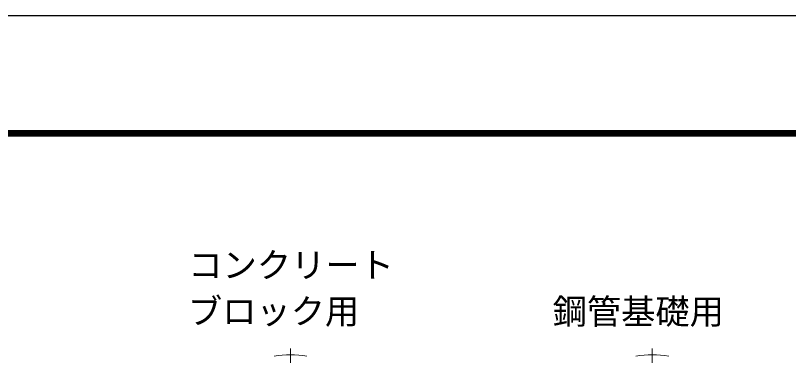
# Model space of a CAD drawing. Units: millimetres, scale not verified. Extents: x -4200 to 4200, y -2970 to 2970.
# Drawn here: x -768 to 713, y 2320 to 2970 of the extents above; entities that cross this region are included whole.
import ezdxf
from ezdxf.enums import TextEntityAlignment as Align

# ---------------------------------------------------------------- set-up
doc = ezdxf.new("R2010")
doc.units = ezdxf.units.MM
doc.header["$LTSCALE"] = 10
doc.linetypes.add('USER1', pattern=[50.8, 31.75, -6.35, 6.35, -6.35])
for name, color, linetype, lineweight in [('0-3_D-STR3', 3, 'Continuous', 13), ('0-5_D-BMK', 2, 'USER1', 13), ('0-A_D-STR-TXT', 7, 'Continuous', 13), ('0-C_D-TTL', 7, 'Continuous', 25)]:
    doc.layers.add(name, color=color, linetype=linetype, lineweight=lineweight)
doc.styles.add('ＭＳ ゴシック', font='')
doc.styles.get('ＭＳ ゴシック').set_extended_font_data('MS Gothic')

msp = doc.modelspace()

# ---------------------------------------------------------------- linework, layer by layer
at = {"layer": '0-3_D-STR3'}
for centre in [(-241.06, 2161.38), (451.65, 2161.38)]:
    msp.add_arc(centre, 160, 78.66399, 101.33601, dxfattribs=at)
at = {"layer": '0-5_D-BMK'}
for p, q in [((-241.06, 2333.31), (-241.06, -83)), ((451.65, 2333.31), (451.65, -83))]:
    msp.add_line(p, q, dxfattribs=at)
at = {"layer": '0-C_D-TTL', "color": 2}
msp.add_lwpolyline([(-4200.2, 2970.1), (4199.8, 2970.1), (4199.8, -2969.9), (-4200.2, -2969.9)], close=True, dxfattribs=at)
at = {"layer": '0-C_D-TTL'}
for points in [[(-3930.2, 2750.1), (3929.8, 2750.1), (3929.8, -2749.9), (-3930.2, -2749.9)], [(-3927.7, 2747.6), (3927.3, 2747.6), (3927.3, -2747.4), (-3927.7, -2747.4)], [(-3925.2, 2745.1), (3924.8, 2745.1), (3924.8, -2744.9), (-3925.2, -2744.9)], [(-3922.7, 2742.6), (3922.3, 2742.6), (3922.3, -2742.4), (-3922.7, -2742.4)], [(-3920.2, 2740.1), (3919.8, 2740.1), (3919.8, -2739.9), (-3920.2, -2739.9)]]:
    msp.add_lwpolyline(points, close=True, dxfattribs=at)

# ---------------------------------------------------------------- texts
at = {"layer": '0-A_D-STR-TXT', "style": 'ＭＳ ゴシック'}
for s, p in [('コンクリート', (-436.64, 2454.37)), ('ブロック用', (-437.39, 2365.99)), ('鋼管基礎用', (260.89, 2365.5))]:
    msp.add_text(s, height=48.09, dxfattribs=at).set_placement(p, align=Align.BOTTOM_LEFT)

doc.saveas('drawing.dxf')
